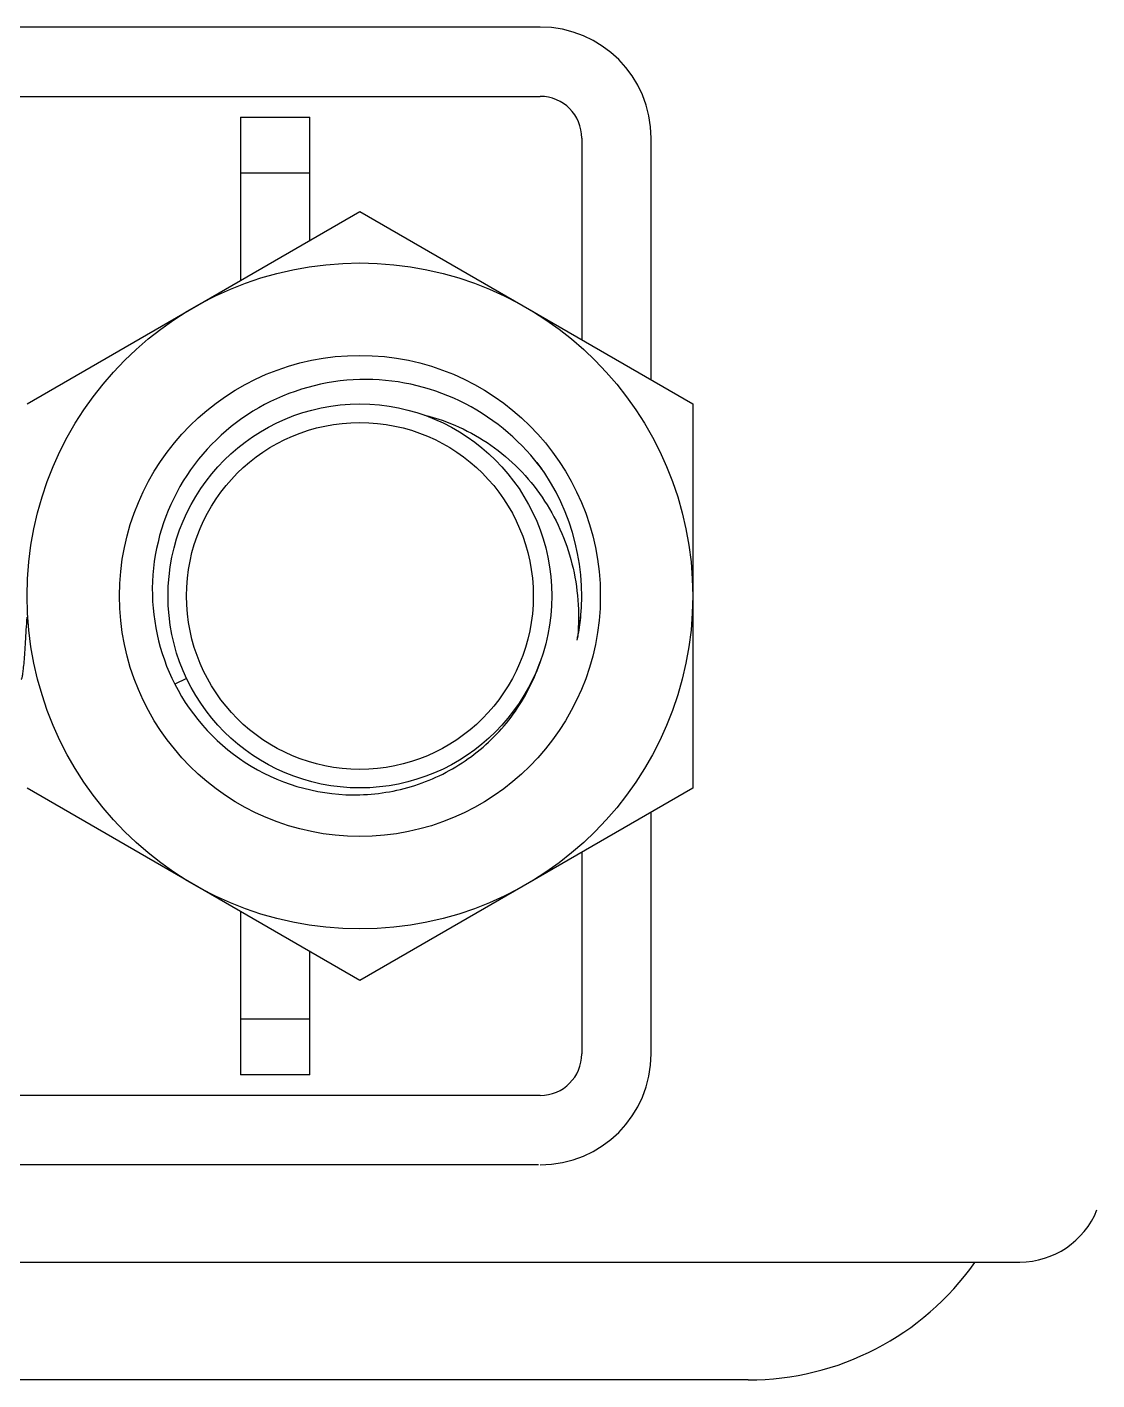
# Model space of a CAD drawing. Extents: x 4995099 to 5303443, y 4627657 to 4889583.
# Drawn here: x 5069227.2 to 5069621.4, y 4728548.8 to 4729047.1 of the extents above; entities that cross this region are included whole.
import ezdxf

# ---------------------------------------------------------------- set-up
doc = ezdxf.new("R2010")
doc.units = 0
doc.header["$LTSCALE"] = 1000
doc.header["$MEASUREMENT"] = 0
doc.layers.get('0').update_dxf_attribs({"color": 4, "linetype": 'CONTINUOUS'})

msp = doc.modelspace()

# ---------------------------------------------------------------- linework, layer by layer
for p, q in [((5069416.27, 4729047.15), (5068174.35, 4729047.14)), ((5069078.94, 4729021.59), (5069416.27, 4729021.59)), ((5069305.87, 4729013.93), (5069305.87, 4728953.86)), ((5069305.87, 4729013.93), (5069331.42, 4729013.93)), ((5069331.42, 4728968.62), (5069331.42, 4729013.93)), ((5069431.6, 4729006.26), (5069431.6, 4728932.03)), ((5069457.15, 4728917.27), (5069457.15, 4729006.26)), ((5069305.87, 4728993.48), (5069331.42, 4728993.48)), ((5069227.16, 4728908.42), (5069349.82, 4728979.24)), ((5069349.82, 4728979.24), (5069472.49, 4728908.42)), ((5069472.49, 4728908.42), (5069472.49, 4728766.78)), ((5069285.97, 4728807.22), (5069281.59, 4728805.14)), ((5069349.82, 4728695.96), (5069227.16, 4728766.78)), ((5069472.49, 4728766.78), (5069349.82, 4728695.96)), ((5069457.15, 4728668.94), (5069457.15, 4728757.93)), ((5069431.6, 4728743.17), (5069431.6, 4728668.94)), ((5069305.87, 4728721.34), (5069305.87, 4728661.27)), ((5069331.42, 4728661.27), (5069331.42, 4728706.58)), ((5069331.42, 4728681.72), (5069305.87, 4728681.72)), ((5069331.42, 4728661.27), (5069305.87, 4728661.27)), ((5069416.27, 4728653.61), (5069078.94, 4728653.61)), ((5069415.62, 4728628.06), (5068174.35, 4728627.82)), ((5069163.27, 4728592.27), (5069593.01, 4728592.27)), ((5069492.93, 4728548.83), (5069206.72, 4728548.83))]:
    msp.add_line(p, q)
for radius in [122.66, 88.6, 70.71, 63.89]:
    msp.add_circle((5069349.82, 4728837.6), radius)
for centre, radius, start, end in [((5069416.27, 4729006.26), 40.89, 0, 90), ((5069416.27, 4729006.26), 15.33, 0, 90), ((5069349.9, 4728837.65), 81.66, 33.5439, 36.97), ((5069351.15, 4728836.01), 81.55, 34.988, 37.5932), ((5069349.82, 4728837.6), 81.75, 348.5415, 33.5415), ((5069349.66, 4728837.62), 81.91, 349.9486, 355.033), ((5069350.1, 4728837.54), 81.46, 348.542, 349.9459), ((5069349.31, 4728829.91), 81.09, 353.9459, 354.8169), ((5069416.27, 4728668.94), 40.89, 270, 0), ((5069416.27, 4728668.94), 15.33, 270, 0), ((5069593.01, 4728622.94), 30.67, 270, 337.9757), ((5069492.93, 4728651.05), 102.22, 270, 324.7468)]:
    msp.add_arc(centre, radius, start, end)
for points, knots in [([(5069415.77, 4728885.76), (5069408.12, 4728895.69), (5069387.91, 4728912.21), (5069362.35, 4728917.64), (5069349.82, 4728917.32)], [0, 0, 0, 0, 0.500072, 1, 1, 1, 1]), ([(5069349.82, 4728917.32), (5069336.92, 4728916.98), (5069310.83, 4728909.78), (5069281.89, 4728881.71), (5069269.96, 4728843.17), (5069275.73, 4728816.63), (5069281.59, 4728805.14)], [0, 0, 0, 0, 0.250101, 0.50014, 0.750107, 1, 1, 1, 1]), ([(5069373.63, 4728904.18), (5069382.33, 4728902.1), (5069399.11, 4728894.5), (5069418.31, 4728874.87), (5069429.5, 4728849.82), (5069430.87, 4728831.52), (5069430.06, 4728822.59)], [0, 0, 0, 0, 0.249708, 0.499636, 0.749734, 1, 1, 1, 1]), ([(5069225.04, 4728806.94), (5069225.1, 4728806.95), (5069225.22, 4728807.12), (5069225.33, 4728807.45), (5069225.46, 4728807.99), (5069225.65, 4728809.07), (5069225.87, 4728810.91), (5069226.13, 4728813.62), (5069226.38, 4728816.97), (5069226.64, 4728820.86), (5069226.9, 4728825.19), (5069227.07, 4728828.22), (5069227.16, 4728829.79)], [0, 0, 0, 0, 0.007976, 0.023399, 0.047119, 0.079188, 0.167777, 0.287121, 0.434165, 0.605074, 0.795358, 1, 1, 1, 1]), ([(5069349.82, 4728764.36), (5069357.14, 4728764.57), (5069371.81, 4728767.21), (5069391.56, 4728777.57), (5069407.28, 4728793.38), (5069414.06, 4728806.67), (5069416.34, 4728813.62)], [0, 0, 0, 0, 0.250031, 0.500036, 0.750022, 1, 1, 1, 1]), ([(5069281.59, 4728805.14), (5069287.85, 4728792.85), (5069307.66, 4728771.33), (5069336.04, 4728763.98), (5069349.82, 4728764.36)], [0, 0, 0, 0, 0.500108, 1, 1, 1, 1])]:
    msp.add_open_spline(points, degree=3, knots=knots)

doc.saveas('drawing.dxf')
